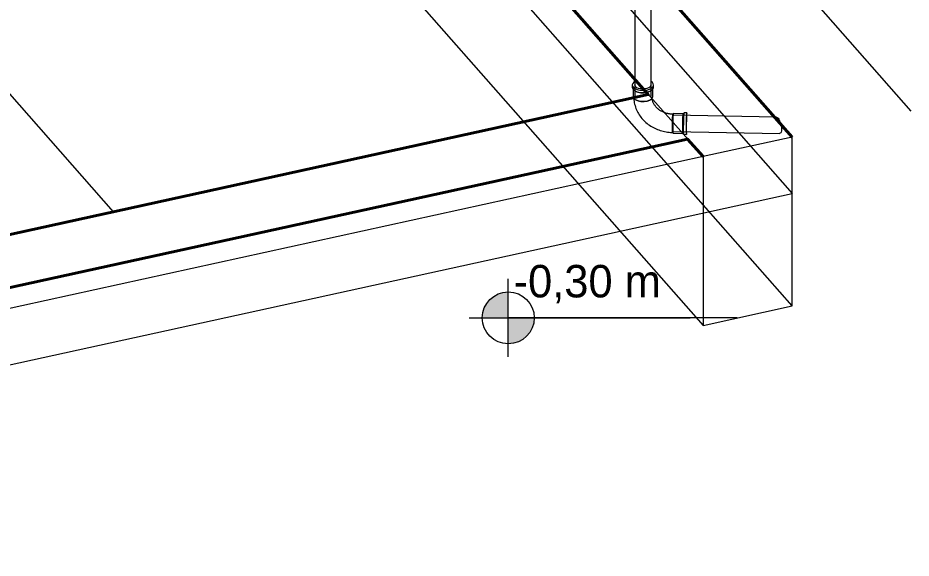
# Model space of a CAD drawing. Header units: metres. Extents: x -24.8 to 3.4, y -2.1 to 25.8.
# Drawn here: x -22.799 to -21.423, y 12.434 to 13.266 of the extents above; entities that cross this region are included whole.
import ezdxf

# ---------------------------------------------------------------- set-up
doc = ezdxf.new("R2010")
doc.units = ezdxf.units.M
doc.linetypes.add('IMPORT-DASHED2 _4_', pattern=[0.375, 0.25, -0.125])
doc.layers.add('1095_ARQ_BASE_dwg', color=7, linetype='Continuous', lineweight=5, true_color=0x767676)
doc.layers.add('A-FLOR', color=7, linetype='Continuous', lineweight=9, true_color=0x007f00)
for name, color, linetype, lineweight in [('A-WALL', 7, 'Continuous', 9), ('G-ANNO-DIMS', 7, 'Continuous', 5), ('KIRYA - PAREDE', 7, 'Continuous', 40), ('KIRYA - PISO', 7, 'Continuous', 5), ('KIRYA - PROJEÇÃO', 7, 'IMPORT-DASHED2 _4_', 5), ('P-PIPE', 7, 'Continuous', 5)]:
    doc.layers.add(name, color=color, linetype=linetype, lineweight=lineweight)
doc.styles.add('Century Gothic', font='GOTHIC.TTF', dxfattribs={"height": 0.05})

# ---------------------------------------------------------------- blocks, each defined once
blk = doc.blocks.new('1095_ARQ_BASE_dwg-3608001-BWC GUARITA')
at = {"layer": 'KIRYA - PAREDE', "color": 253, "true_color": 0xaaaaaa}
blk.add_line((-21.6062, 13.0825), (-22.1528, 13.7041), dxfattribs=at)
blk.add_polyline3d([(-23.1816, 13.5602, 0), (-22.3505, 13.7425, 0), (-21.8278, 13.1481, 0), (-23.3843, 12.8067, 0), (-23.324, 12.7381, 0), (-21.7675, 13.0795, 0), (-21.7436, 13.0524, 0)], dxfattribs=at)
at = {"layer": 'KIRYA - PISO', "color": 253, "true_color": 0xaaaaaa}
blk.add_line((-23.1745, 13.5618), (-22.6518, 12.9674), dxfattribs=at)
at = {"layer": 'KIRYA - PROJEÇÃO', "color": 253, "true_color": 0xaaaaaa}
blk.add_line((-21.4231, 13.1226), (-21.8237, 13.5782), dxfattribs=at)
blk = doc.blocks.new('AF_Soldavel_Curva 45_90 - Standard-V10-BWC GUARITA')
at = {"layer": 'P-PIPE', "color": 254, "true_color": 0xcccccc}
for p, q in [((-21.8526, 13.1629), (-21.8526, 13.1594)), ((-21.8196, 13.1594), (-21.8196, 13.1629)), ((-21.8512, 13.1582), (-21.8512, 13.1452)), ((-21.8496, 13.1547), (-21.8485, 13.1539)), ((-21.8324, 13.1549), (-21.8284, 13.1556)), ((-21.8284, 13.1556), (-21.8249, 13.1569)), ((-21.8238, 13.1539), (-21.8227, 13.1547)), ((-21.821, 13.1452), (-21.821, 13.1582)), ((-21.8197, 13.1591), (-21.8196, 13.1594)), ((-21.85, 13.1398), (-21.8497, 13.1376)), ((-21.8487, 13.141), (-21.8478, 13.1404)), ((-21.8341, 13.1378), (-21.8291, 13.1386)), ((-21.8245, 13.1404), (-21.8235, 13.1412)), ((-21.8245, 13.1404), (-21.8236, 13.141)), ((-21.8211, 13.145), (-21.821, 13.1452)), ((-21.8067, 13.1218), (-21.8078, 13.1225)), ((-21.8055, 13.1213), (-21.8067, 13.1218)), ((-21.8043, 13.1208), (-21.8055, 13.1213)), ((-21.8031, 13.1203), (-21.8043, 13.1208)), ((-21.8019, 13.1198), (-21.8031, 13.1203)), ((-21.8006, 13.1194), (-21.8019, 13.1198)), ((-21.7967, 13.1184), (-21.798, 13.1187)), ((-21.7889, 13.1188), (-21.79, 13.1177)), ((-21.7894, 13.1134), (-21.7892, 13.1168)), ((-21.7739, 13.1185), (-21.7889, 13.1188)), ((-21.7725, 13.1199), (-21.7739, 13.1185)), ((-21.7685, 13.1198), (-21.7725, 13.1199)), ((-21.7691, 13.1067), (-21.769, 13.1094)), ((-21.769, 13.1097), (-21.7689, 13.112)), ((-21.7689, 13.1122), (-21.7688, 13.114)), ((-21.7688, 13.1143), (-21.7687, 13.1154)), ((-21.7682, 13.1159), (-21.7683, 13.1176)), ((-21.7734, 13.0978), (-21.7733, 13.1034)), ((-21.7692, 13.1036), (-21.7691, 13.1064)), ((-21.7692, 13.1004), (-21.7692, 13.1032)), ((-21.7692, 13.0974), (-21.7692, 13.1)), ((-21.7692, 13.0945), (-21.7692, 13.0971)), ((-21.7692, 13.0926), (-21.7692, 13.0943)), ((-21.7905, 13.0897), (-21.7895, 13.0886)), ((-21.7894, 13.0888), (-21.7895, 13.0888)), ((-21.7895, 13.0886), (-21.7745, 13.0883)), ((-21.7745, 13.0883), (-21.7731, 13.0869)), ((-21.7732, 13.0871), (-21.7733, 13.0891)), ((-21.773, 13.0871), (-21.7732, 13.0871)), ((-21.7731, 13.0869), (-21.7691, 13.0868)), ((-21.7691, 13.0913), (-21.7692, 13.0924)), ((-21.7688, 13.089), (-21.7687, 13.0907))]:
    blk.add_line(p, q, dxfattribs=at)
for points in [[(-21.8487, 13.1682, 0), (-21.8501, 13.1673, 0), (-21.8519, 13.1653, 0), (-21.8526, 13.1632, 0)], [(-21.8526, 13.1632, 0), (-21.8522, 13.1611, 0), (-21.8507, 13.159, 0), (-21.8482, 13.1573, 0), (-21.8449, 13.1559, 0), (-21.841, 13.155, 0)], [(-21.8472, 13.16, 0), (-21.8483, 13.1615, 0), (-21.8486, 13.1631, 0)], [(-21.8197, 13.1626, 0), (-21.8201, 13.1648, 0), (-21.8216, 13.1668, 0), (-21.8236, 13.1683, 0)], [(-21.8526, 13.1597, 0), (-21.8518, 13.1569, 0), (-21.8492, 13.1544, 0), (-21.8449, 13.1525, 0), (-21.8396, 13.1514, 0), (-21.8339, 13.1513, 0), (-21.8284, 13.1522, 0), (-21.8239, 13.1539, 0), (-21.8227, 13.1547, 0)], [(-21.8481, 13.1536, 0), (-21.8442, 13.1518, 0), (-21.8393, 13.1508, 0), (-21.8341, 13.1508, 0), (-21.8291, 13.1516, 0), (-21.8249, 13.1532, 0), (-21.8223, 13.1552, 0)], [(-21.8303, 13.1574, 0), (-21.8333, 13.1568, 0), (-21.8366, 13.1567, 0), (-21.8398, 13.1569, 0), (-21.8428, 13.1576, 0), (-21.8453, 13.1586, 0), (-21.8472, 13.16, 0)], [(-21.841, 13.155, 0), (-21.8367, 13.1547, 0), (-21.8324, 13.1549, 0)], [(-21.8237, 13.1627, 0), (-21.8242, 13.1611, 0), (-21.8255, 13.1596, 0), (-21.8276, 13.1583, 0), (-21.8303, 13.1574, 0)], [(-21.8249, 13.1569, 0), (-21.8222, 13.1585, 0), (-21.8204, 13.1605, 0), (-21.8197, 13.1626, 0)], [(-21.8227, 13.1547, 0), (-21.8209, 13.1563, 0), (-21.8197, 13.1591, 0)], [(-21.8512, 13.1455, 0), (-21.8505, 13.1429, 0), (-21.8481, 13.1406, 0), (-21.8442, 13.1388, 0), (-21.8393, 13.1379, 0), (-21.8341, 13.1378, 0)], [(-21.8502, 13.1443, 0), (-21.8501, 13.142, 0), (-21.85, 13.1398, 0)], [(-21.8497, 13.1376, 0), (-21.8494, 13.1354, 0), (-21.8489, 13.1332, 0), (-21.8483, 13.131, 0), (-21.8477, 13.1289, 0), (-21.8469, 13.1267, 0), (-21.8461, 13.1247, 0), (-21.8452, 13.1226, 0), (-21.8441, 13.1206, 0), (-21.843, 13.1187, 0), (-21.8418, 13.1167, 0), (-21.8406, 13.1149, 0), (-21.8392, 13.1131, 0), (-21.8378, 13.1113, 0), (-21.8363, 13.1096, 0), (-21.8347, 13.108, 0)], [(-21.8472, 13.14, 0), (-21.8436, 13.1383, 0), (-21.8391, 13.1374, 0)], [(-21.8391, 13.1374, 0), (-21.8342, 13.1373, 0), (-21.8296, 13.1381, 0), (-21.8257, 13.1396, 0), (-21.8245, 13.1404, 0)], [(-21.8291, 13.1386, 0), (-21.8249, 13.1402, 0), (-21.8236, 13.141, 0)], [(-21.8236, 13.141, 0), (-21.8221, 13.1424, 0), (-21.8211, 13.145, 0)], [(-21.8219, 13.1412, 0), (-21.822, 13.1421, 0), (-21.8221, 13.1431, 0), (-21.8221, 13.144, 0), (-21.8221, 13.1443, 0)], [(-21.8215, 13.1393, 0), (-21.8217, 13.1402, 0), (-21.8219, 13.1412, 0)], [(-21.8209, 13.1374, 0), (-21.8212, 13.1383, 0), (-21.8215, 13.1393, 0)], [(-21.8175, 13.131, 0), (-21.8182, 13.1318, 0), (-21.8187, 13.1327, 0), (-21.8193, 13.1337, 0), (-21.8198, 13.1346, 0), (-21.8202, 13.1355, 0), (-21.8206, 13.1365, 0), (-21.8209, 13.1374, 0)], [(-21.8078, 13.1225, 0), (-21.8089, 13.1231, 0), (-21.8099, 13.1238, 0), (-21.8109, 13.1245, 0), (-21.8119, 13.1252, 0), (-21.8128, 13.1259, 0), (-21.8137, 13.1267, 0), (-21.8146, 13.1275, 0), (-21.8154, 13.1284, 0), (-21.8162, 13.1292, 0), (-21.8169, 13.1301, 0), (-21.8175, 13.131, 0)], [(-21.8347, 13.108, 0), (-21.8331, 13.1064, 0), (-21.8314, 13.1049, 0), (-21.8296, 13.1034, 0)], [(-21.798, 13.1187, 0), (-21.7993, 13.119, 0), (-21.8006, 13.1194, 0)], [(-21.79, 13.1177, 0), (-21.7914, 13.1178, 0), (-21.7927, 13.1179, 0), (-21.7941, 13.118, 0), (-21.7954, 13.1182, 0), (-21.7967, 13.1184, 0)], [(-21.7907, 13.1037, 0), (-21.7906, 13.1085, 0), (-21.7905, 13.1127, 0), (-21.7903, 13.1159, 0)], [(-21.7903, 13.1159, 0), (-21.7901, 13.1175, 0), (-21.79, 13.1177, 0)], [(-21.7897, 13.0985, 0), (-21.7896, 13.1037, 0), (-21.7895, 13.1089, 0), (-21.7894, 13.1134, 0)], [(-21.7892, 13.1168, 0), (-21.789, 13.1186, 0), (-21.7888, 13.1185, 0)], [(-21.7747, 13.0983, 0), (-21.7747, 13.1034, 0), (-21.7745, 13.1086, 0), (-21.7744, 13.1131, 0), (-21.7742, 13.1165, 0)], [(-21.7742, 13.1165, 0), (-21.774, 13.1183, 0), (-21.7739, 13.1185, 0)], [(-21.7733, 13.1034, 0), (-21.7732, 13.109, 0), (-21.773, 13.114, 0), (-21.7728, 13.1177, 0)], [(-21.7728, 13.1177, 0), (-21.7726, 13.1196, 0), (-21.7724, 13.1196, 0)], [(-21.7688, 13.1176, 0), (-21.7689, 13.115, 0), (-21.7691, 13.1116, 0), (-21.7692, 13.1076, 0), (-21.7693, 13.1033, 0), (-21.7694, 13.0991, 0), (-21.7694, 13.0951, 0), (-21.7694, 13.0917, 0), (-21.7693, 13.089, 0), (-21.7692, 13.0874, 0), (-21.7691, 13.0868, 0)], [(-21.7685, 13.1198, 0), (-21.7686, 13.1193, 0), (-21.7688, 13.1176, 0)], [(-21.7683, 13.1176, 0), (-21.7684, 13.1193, 0), (-21.7685, 13.1198, 0)], [(-21.8296, 13.1034, 0), (-21.8278, 13.102, 0), (-21.8259, 13.1007, 0)], [(-21.8259, 13.1007, 0), (-21.824, 13.0995, 0), (-21.8221, 13.0983, 0)], [(-21.8221, 13.0983, 0), (-21.82, 13.0972, 0), (-21.818, 13.0961, 0), (-21.8159, 13.0952, 0), (-21.8138, 13.0943, 0), (-21.8116, 13.0935, 0), (-21.8094, 13.0927, 0), (-21.8072, 13.0921, 0), (-21.8049, 13.0915, 0), (-21.8027, 13.091, 0), (-21.8004, 13.0906, 0), (-21.7981, 13.0902, 0), (-21.7958, 13.09, 0), (-21.7935, 13.0898, 0), (-21.7912, 13.0897, 0), (-21.7905, 13.0897, 0)], [(-21.7907, 13.0916, 0), (-21.7908, 13.0947, 0), (-21.7908, 13.0989, 0), (-21.7907, 13.1037, 0)], [(-21.7895, 13.0888, 0), (-21.7896, 13.0906, 0), (-21.7897, 13.094, 0), (-21.7897, 13.0985, 0)], [(-21.7745, 13.0883, 0), (-21.7745, 13.0885, 0), (-21.7747, 13.0903, 0), (-21.7747, 13.0937, 0), (-21.7747, 13.0983, 0)], [(-21.7733, 13.0891, 0), (-21.7734, 13.0928, 0), (-21.7734, 13.0978, 0)], [(-21.7905, 13.0897, 0), (-21.7906, 13.0899, 0), (-21.7907, 13.0916, 0)], [(-21.7691, 13.0868, 0), (-21.7689, 13.0874, 0), (-21.7688, 13.089, 0)]]:
    blk.add_polyline3d(points, dxfattribs=at)
blk = doc.blocks.new('Elevações de ponto - Padrão-77235-BWC GUARITA')
at = {"layer": 'G-ANNO-DIMS', "true_color": 0xff0000}
h = blk.add_hatch(color=1, dxfattribs=at)
edge = h.paths.add_edge_path()
edge.add_line((-23.9527, 12.7863), (-23.9631, 12.785))
edge.add_line((-23.9631, 12.785), (-23.9727, 12.781))
edge.add_line((-23.9727, 12.781), (-23.981, 12.7746))
edge.add_line((-23.981, 12.7746), (-23.9873, 12.7663))
edge.add_line((-23.9873, 12.7663), (-23.9913, 12.7567))
edge.add_line((-23.9913, 12.7567), (-23.9927, 12.7463))
edge.add_line((-23.9527, 12.7463), (-23.9527, 12.7863))
edge = h.paths.add_edge_path()
edge.add_line((-23.9527, 12.7463), (-23.9927, 12.7463))
h = blk.add_hatch(color=1, dxfattribs=at)
edge = h.paths.add_edge_path()
edge.add_line((-23.9527, 12.7063), (-23.9423, 12.7077))
edge.add_line((-23.9423, 12.7077), (-23.9327, 12.7117))
edge.add_line((-23.9327, 12.7117), (-23.9244, 12.718))
edge.add_line((-23.9244, 12.718), (-23.9181, 12.7263))
edge.add_line((-23.9181, 12.7263), (-23.9141, 12.736))
edge.add_line((-23.9141, 12.736), (-23.9127, 12.7463))
edge.add_line((-23.9527, 12.7463), (-23.9527, 12.7063))
edge = h.paths.add_edge_path()
edge.add_line((-23.9527, 12.7463), (-23.9127, 12.7463))
at = {"layer": 'G-ANNO-DIMS'}
for p, q in [((-23.9527, 12.6863), (-23.9527, 12.8063)), ((-24.0127, 12.7463), (-23.6727, 12.7463))]:
    blk.add_line(p, q, dxfattribs=at)
blk.add_circle((-23.9527, 12.7463), 0.04, dxfattribs=at)

msp = doc.modelspace()

# ---------------------------------------------------------------- hatches: boundary and pattern name
at = {"layer": 'P-PIPE', "true_color": 0x00ffff}
for points in [[(-21.6281, 13.1116), (-21.6293, 13.1128), (-21.6305, 13.1133), (-21.6334, 13.1134), (-21.632, 13.1117)], [(-21.6237, 13.1023), (-21.6237, 13.1026), (-21.6246, 13.1053), (-21.6257, 13.1078), (-21.6269, 13.11), (-21.6281, 13.1116), (-21.632, 13.1117), (-21.6237, 13.1024)]]:
    msp.add_hatch(color=4, dxfattribs=at).paths.add_polyline_path(points)

# ---------------------------------------------------------------- linework, layer by layer
at = {"layer": 'A-FLOR'}
for p, q in [((-21.6062, 13.0825), (-22.1528, 13.7041)), ((-21.7436, 13.0524), (-24.0326, 12.5504)), ((-24.1699, 12.4336), (-21.6062, 12.9958))]:
    msp.add_line(p, q, dxfattribs=at)
at = {"layer": 'A-FLOR', "color": 254, "true_color": 0xcce5cc}
msp.add_line((-22.1528, 13.6174), (-21.6062, 12.9958), dxfattribs=at)
at = {"layer": 'A-WALL'}
for p, q in [((-21.7436, 13.0524), (-22.3505, 13.7425)), ((-21.6062, 13.0825), (-21.7436, 13.0524)), ((-21.6062, 12.8226), (-21.6062, 13.0825)), ((-21.7436, 13.0524), (-21.7436, 12.7924)), ((-21.7436, 12.7924), (-21.6062, 12.8226))]:
    msp.add_line(p, q, dxfattribs=at)
at = {"layer": 'A-WALL', "color": 253, "true_color": 0x999999}
msp.add_line((-22.3505, 13.4826), (-21.7436, 12.7924), dxfattribs=at)
at = {"layer": 'A-WALL', "color": 254, "true_color": 0xcccccc}
msp.add_line((-21.6062, 12.8226), (-22.1528, 13.4441), dxfattribs=at)
at = {"layer": 'G-ANNO-DIMS'}
msp.add_line((-21.6911, 12.804), (-22.0435, 12.804), dxfattribs=at)
at = {"layer": 'P-PIPE'}
for p, q in [((-21.8486, 13.6106), (-21.8486, 13.1452)), ((-21.8236, 13.1452), (-21.8236, 13.6106))]:
    msp.add_line(p, q, dxfattribs=at)
at = {"layer": 'P-PIPE', "color": 254, "true_color": 0xcccccc}
for p, q in [((-21.6309, 13.1134), (-21.789, 13.1162)), ((-21.6225, 13.0945), (-21.6227, 13.0922)), ((-21.7894, 13.0912), (-21.6253, 13.0883))]:
    msp.add_line(p, q, dxfattribs=at)
at = {"layer": 'P-PIPE'}
for points in [[(-21.6309, 13.1134, 0), (-21.6305, 13.1133, 0), (-21.6293, 13.1128, 0), (-21.6281, 13.1116, 0)], [(-21.6281, 13.1116, 0), (-21.6269, 13.11, 0), (-21.6257, 13.1078, 0), (-21.6246, 13.1053, 0), (-21.6237, 13.1026, 0), (-21.6236, 13.1023, 0)]]:
    msp.add_polyline3d(points, dxfattribs=at)
at = {"layer": 'P-PIPE', "color": 254, "true_color": 0xcccccc}
for points in [[(-21.6236, 13.1023, 0), (-21.6231, 13.0998, 0), (-21.6227, 13.097, 0), (-21.6225, 13.0945, 0)], [(-21.6227, 13.0922, 0), (-21.6231, 13.0904, 0), (-21.6237, 13.0891, 0), (-21.6246, 13.0884, 0), (-21.6257, 13.0883, 0)]]:
    msp.add_polyline3d(points, dxfattribs=at)

# ---------------------------------------------------------------- block references
at = {"layer": '1095_ARQ_BASE_dwg', "color": 253, "true_color": 0xaaaaaa}
msp.add_blockref('1095_ARQ_BASE_dwg-3608001-BWC GUARITA', (0, 0), dxfattribs=at)
at = {"layer": 'G-ANNO-DIMS', "color": 1, "true_color": 0xff0000}
msp.add_blockref('Elevações de ponto - Padrão-77235-BWC GUARITA', (1.9092, 0.0576), dxfattribs=at)
at = {"layer": 'P-PIPE', "color": 254, "true_color": 0xcccccc}
msp.add_blockref('AF_Soldavel_Curva 45_90 - Standard-V10-BWC GUARITA', (0, 0), dxfattribs=at)

# ---------------------------------------------------------------- texts
at = {"layer": 'G-ANNO-DIMS', "insert": (-22.0352, 12.8855), "char_height": 0.05, "width": 0.28504, "attachment_point": 1, "line_spacing_factor": 0.984502, "style": 'Century Gothic'}
msp.add_mtext('-0,30 m', dxfattribs=at)

doc.saveas('drawing.dxf')
